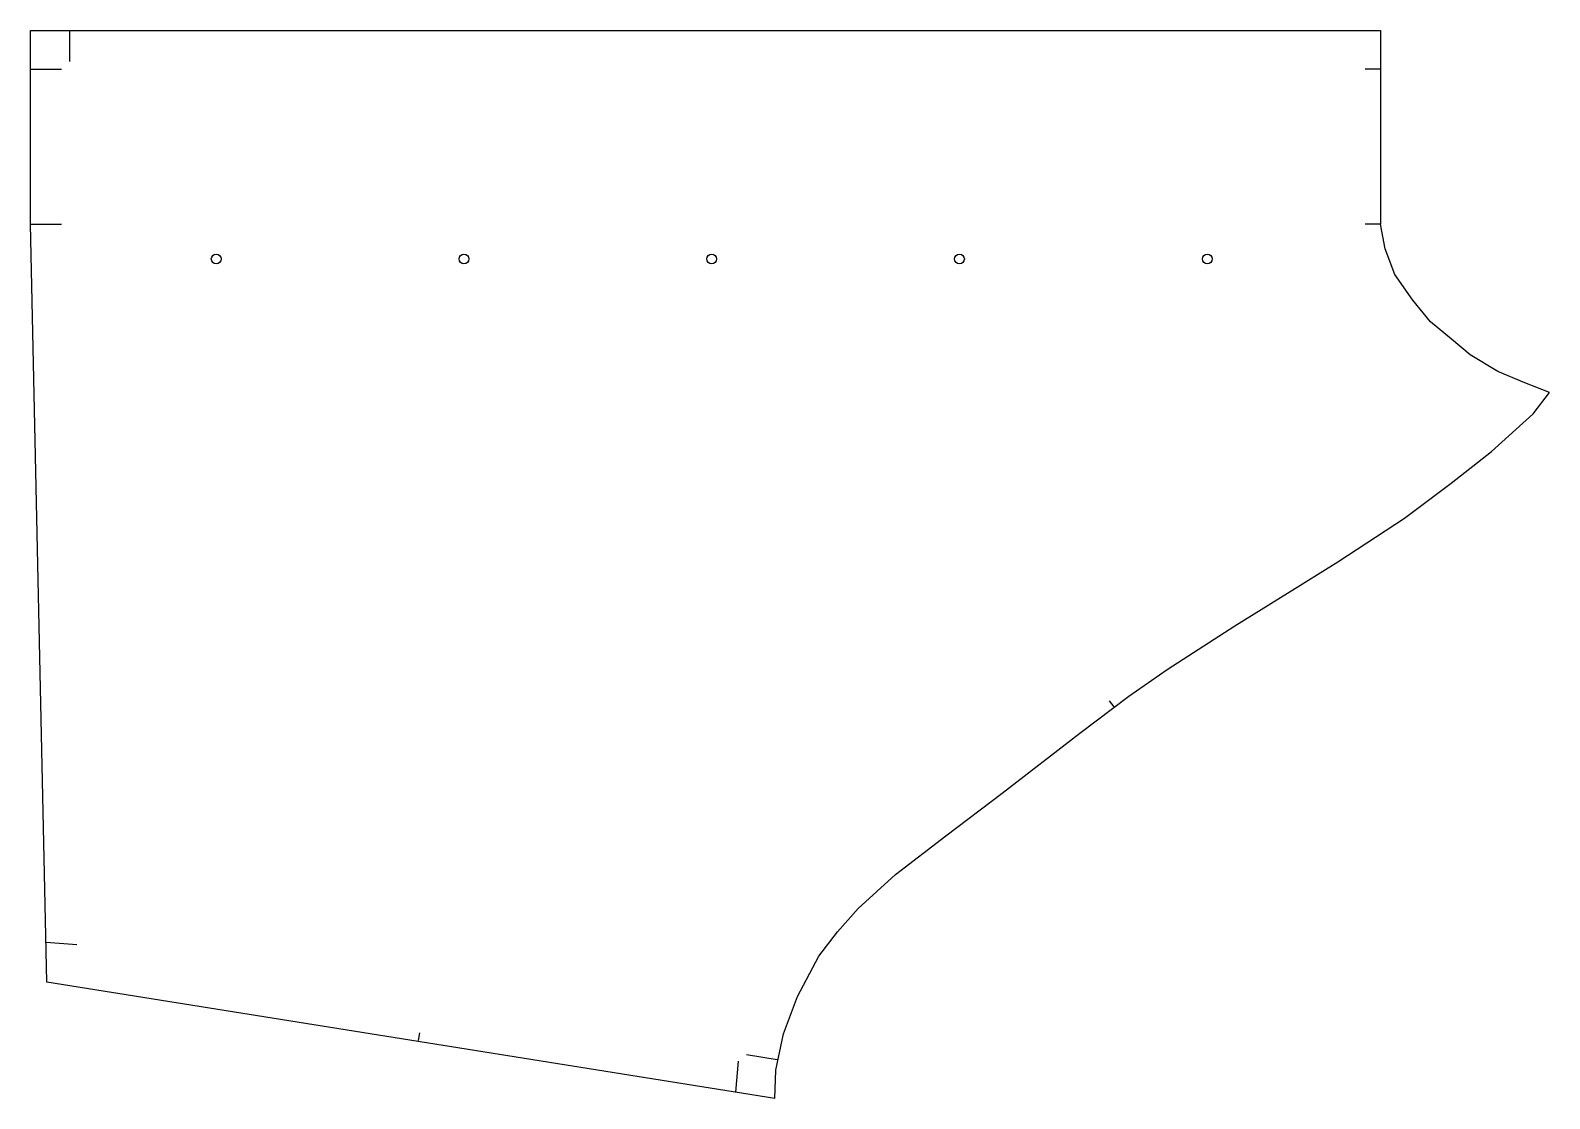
# Model space of a CAD drawing. Extents: x 9703 to 10326, y 604 to 1041.
import ezdxf

# ---------------------------------------------------------------- set-up
doc = ezdxf.new("R2010")
doc.units = 0
doc.header["$LTSCALE"] = 6.96367
doc.header["$MEASUREMENT"] = 0
doc.layers.add('6_CUT_1', color=5, linetype='Continuous')
doc.layers.add('7_NOTCHES_1', color=3, linetype='Continuous')

msp = doc.modelspace()

# ---------------------------------------------------------------- linework, layer by layer
at = {"layer": '6_CUT_1', "color": 5, "linetype": 'Continuous', "lineweight": 25}
for p, q in [((9702.8, 1025.53), (9702.8, 1041.4)), ((9702.8, 1041.4), (10256.49, 1041.4)), ((10256.49, 1041.4), (10256.49, 962.02)), ((9702.8, 962.02), (9702.8, 1025.53)), ((9709.58, 651.34), (9702.8, 962.02)), ((10258.31, 951.87), (10256.49, 962.02)), ((10262.33, 941.35), (10258.31, 951.87)), ((10269.71, 930.9), (10262.33, 941.35)), ((10276.96, 921.97), (10269.71, 930.9)), ((10285.5, 914.87), (10276.96, 921.97)), ((10293.21, 908.39), (10285.5, 914.87)), ((10304.55, 901.65), (10293.21, 908.39)), ((10315.62, 897.02), (10304.55, 901.65)), ((10325.8, 892.97), (10315.62, 897.02)), ((10319.06, 884.24), (10325.8, 892.97)), ((10301.96, 868.82), (10319.06, 884.24)), ((10285.43, 855.78), (10301.96, 868.82)), ((10266.23, 841.53), (10285.43, 855.78)), ((10239.02, 823.59), (10266.23, 841.53)), ((10218.31, 810.81), (10239.02, 823.59)), ((10196.72, 797.41), (10218.31, 810.81)), ((10168.92, 779.47), (10196.72, 797.41)), ((10153.25, 768.53), (10168.92, 779.47)), ((10133.17, 753.37), (10153.25, 768.53)), ((10101.28, 728.82), (10133.17, 753.37)), ((10078.24, 711.23), (10101.28, 728.82)), ((10057.57, 695.46), (10078.24, 711.23)), ((10042.24, 681.55), (10057.57, 695.46)), ((10033.72, 671.9), (10042.24, 681.55)), ((10026.09, 661.97), (10033.72, 671.9)), ((10017.36, 645.46), (10026.09, 661.97)), ((10008.05, 603.6), (9709.58, 651.34)), ((10011.59, 630.18), (10017.36, 645.46)), ((10008.5, 615.23), (10011.59, 630.18)), ((10008.05, 603.6), (10008.5, 615.23))]:
    msp.add_line(p, q, dxfattribs=at)
at = {"layer": '7_NOTCHES_1', "color": 3, "linetype": 'Continuous', "lineweight": 25}
for p, q in [((9718.82, 1041.4), (9718.82, 1028.7)), ((9702.8, 1025.53), (9715.5, 1025.53)), ((10256.49, 1025.53), (10250.14, 1025.53)), ((9702.8, 962.02), (9715.5, 962.02)), ((10256.49, 962.02), (10250.14, 962.02)), ((10147.27, 764.13), (10145.37, 766.67)), ((9709.23, 667.74), (9721.85, 666.71)), ((9861.99, 627.47), (9862.5, 630.6)), ((9992.03, 606.21), (9993.12, 618.87)), ((10009.06, 619.5), (9996.53, 621.56))]:
    msp.add_line(p, q, dxfattribs=at)
for centre in [(9779, 947.74), (9880.6, 947.74), (9982.2, 947.74), (10083.8, 947.74), (10185.4, 947.74)]:
    msp.add_circle(centre, 2, dxfattribs=at)

doc.saveas('drawing.dxf')
